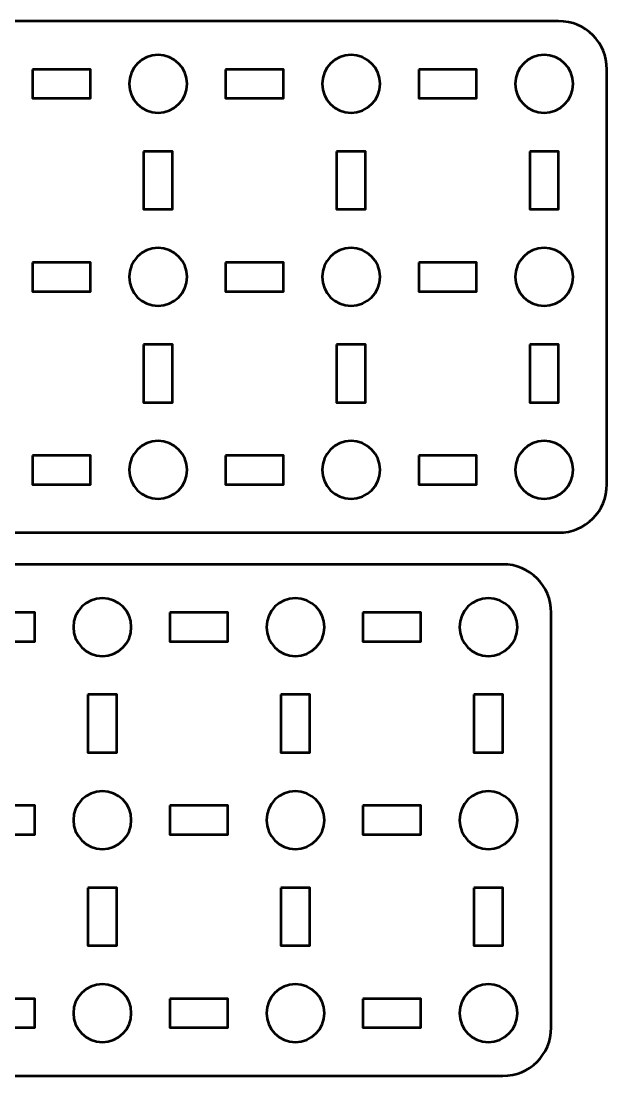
# Model space of a CAD drawing. Header units: centimetres. Extents: x -64.7 to 31.2, y -38.5 to 7.
# Drawn here: x -58.92 to -52.85, y -23.13 to -12.2 of the extents above; entities that cross this region are included whole.
import ezdxf

# ---------------------------------------------------------------- set-up
doc = ezdxf.new("R2010")
doc.units = ezdxf.units.CM
doc.header["$MEASUREMENT"] = 0
doc.layers.add('Layer 1', color=7, linetype='Continuous')

msp = doc.modelspace()

# ---------------------------------------------------------------- linework, layer by layer
at = {"layer": 'Layer 1', "lineweight": 53}
for points, knots in [([(-61.64995, -12.19998), (-61.64995, -12.19998), (-53.35005, -12.19998), (-53.35005, -12.19998), (-53.35005, -12.19998), (-53.07305, -12.19998), (-52.84995, -12.42307), (-52.84995, -12.70007), (-52.84995, -12.70007), (-52.84995, -12.70007), (-52.84995, -16.99993), (-52.84995, -16.99993), (-52.84995, -16.99993), (-52.84995, -17.27707), (-53.07305, -17.50003), (-53.35005, -17.50003), (-53.35005, -17.50003), (-53.35005, -17.50003), (-61.64995, -17.50003), (-61.64995, -17.50003), (-61.64995, -17.50003), (-61.92695, -17.50003), (-62.15005, -17.27707), (-62.15005, -16.99993), (-62.15005, -16.99993), (-62.15005, -16.99993), (-62.15005, -12.70007), (-62.15005, -12.70007), (-62.15005, -12.70007), (-62.15005, -12.42307), (-61.92695, -12.19998), (-61.64995, -12.19998)], [0, 0, 0, 0, 0.125, 0.125, 0.125, 0.125, 0.25, 0.25, 0.25, 0.25, 0.375, 0.375, 0.375, 0.375, 0.5, 0.5, 0.5, 0.5, 0.625, 0.625, 0.625, 0.625, 0.75, 0.75, 0.75, 0.75, 0.875, 0.875, 0.875, 0.875, 1, 1, 1, 1]), ([(-57.20002, -12.85001), (-57.20002, -13.01578), (-57.33436, -13.15001), (-57.50001, -13.15001), (-57.50001, -13.15001), (-57.66564, -13.15001), (-57.80002, -13.01578), (-57.80002, -12.85001), (-57.80002, -12.85001), (-57.80002, -12.68434), (-57.66564, -12.55), (-57.50001, -12.55), (-57.50001, -12.55), (-57.33436, -12.55), (-57.20002, -12.68434), (-57.20002, -12.85001)], [0, 0, 0, 0, 0.25, 0.25, 0.25, 0.25, 0.5, 0.5, 0.5, 0.5, 0.75, 0.75, 0.75, 0.75, 1, 1, 1, 1]), ([(-55.20005, -12.85001), (-55.20005, -13.01578), (-55.33429, -13.15001), (-55.50006, -13.15001), (-55.50006, -13.15001), (-55.66572, -13.15001), (-55.80006, -13.01578), (-55.80006, -12.85001), (-55.80006, -12.85001), (-55.80006, -12.68434), (-55.66572, -12.55), (-55.50006, -12.55), (-55.50006, -12.55), (-55.33429, -12.55), (-55.20005, -12.68434), (-55.20005, -12.85001)], [0, 0, 0, 0, 0.25, 0.25, 0.25, 0.25, 0.5, 0.5, 0.5, 0.5, 0.75, 0.75, 0.75, 0.75, 1, 1, 1, 1]), ([(-53.19998, -12.85001), (-53.19998, -13.01578), (-53.33435, -13.15001), (-53.49998, -13.15001), (-53.49998, -13.15001), (-53.66575, -13.15001), (-53.79998, -13.01578), (-53.79998, -12.85001), (-53.79998, -12.85001), (-53.79998, -12.68434), (-53.66575, -12.55), (-53.49998, -12.55), (-53.49998, -12.55), (-53.33435, -12.55), (-53.19998, -12.68434), (-53.19998, -12.85001)], [0, 0, 0, 0, 0.25, 0.25, 0.25, 0.25, 0.5, 0.5, 0.5, 0.5, 0.75, 0.75, 0.75, 0.75, 1, 1, 1, 1]), ([(-58.80004, -12.70007), (-58.80004, -12.70007), (-58.20003, -12.70007), (-58.20003, -12.70007), (-58.20003, -12.70007), (-58.20003, -12.70007), (-58.20003, -13.00008), (-58.20003, -13.00008), (-58.20003, -13.00008), (-58.20003, -13.00008), (-58.80004, -13.00008), (-58.80004, -13.00008), (-58.80004, -13.00008), (-58.80004, -13.00008), (-58.80004, -12.70007), (-58.80004, -12.70007)], [0, 0, 0, 0, 0.25, 0.25, 0.25, 0.25, 0.5, 0.5, 0.5, 0.5, 0.75, 0.75, 0.75, 0.75, 1, 1, 1, 1]), ([(-56.79997, -12.70007), (-56.79997, -12.70007), (-56.19997, -12.70007), (-56.19997, -12.70007), (-56.19997, -12.70007), (-56.19997, -12.70007), (-56.19997, -13.00008), (-56.19997, -13.00008), (-56.19997, -13.00008), (-56.19997, -13.00008), (-56.79997, -13.00008), (-56.79997, -13.00008), (-56.79997, -13.00008), (-56.79997, -13.00008), (-56.79997, -12.70007), (-56.79997, -12.70007)], [0, 0, 0, 0, 0.25, 0.25, 0.25, 0.25, 0.5, 0.5, 0.5, 0.5, 0.75, 0.75, 0.75, 0.75, 1, 1, 1, 1]), ([(-54.8, -12.70007), (-54.8, -12.70007), (-54.2, -12.70007), (-54.2, -12.70007), (-54.2, -12.70007), (-54.2, -12.70007), (-54.2, -13.00008), (-54.2, -13.00008), (-54.2, -13.00008), (-54.2, -13.00008), (-54.8, -13.00008), (-54.8, -13.00008), (-54.8, -13.00008), (-54.8, -13.00008), (-54.8, -12.70007), (-54.8, -12.70007)], [0, 0, 0, 0, 0.25, 0.25, 0.25, 0.25, 0.5, 0.5, 0.5, 0.5, 0.75, 0.75, 0.75, 0.75, 1, 1, 1, 1]), ([(-57.65009, -13.55002), (-57.65009, -13.55002), (-57.35009, -13.55002), (-57.35009, -13.55002), (-57.35009, -13.55002), (-57.35009, -13.55002), (-57.35009, -14.15003), (-57.35009, -14.15003), (-57.35009, -14.15003), (-57.35009, -14.15003), (-57.65009, -14.15003), (-57.65009, -14.15003), (-57.65009, -14.15003), (-57.65009, -14.15003), (-57.65009, -13.55002), (-57.65009, -13.55002)], [0, 0, 0, 0, 0.25, 0.25, 0.25, 0.25, 0.5, 0.5, 0.5, 0.5, 0.75, 0.75, 0.75, 0.75, 1, 1, 1, 1]), ([(-55.64999, -13.55002), (-55.64999, -13.55002), (-55.34998, -13.55002), (-55.34998, -13.55002), (-55.34998, -13.55002), (-55.34998, -13.55002), (-55.34998, -14.15003), (-55.34998, -14.15003), (-55.34998, -14.15003), (-55.34998, -14.15003), (-55.64999, -14.15003), (-55.64999, -14.15003), (-55.64999, -14.15003), (-55.64999, -14.15003), (-55.64999, -13.55002), (-55.64999, -13.55002)], [0, 0, 0, 0, 0.25, 0.25, 0.25, 0.25, 0.5, 0.5, 0.5, 0.5, 0.75, 0.75, 0.75, 0.75, 1, 1, 1, 1]), ([(-53.65005, -13.55002), (-53.65005, -13.55002), (-53.35005, -13.55002), (-53.35005, -13.55002), (-53.35005, -13.55002), (-53.35005, -13.55002), (-53.35005, -14.15003), (-53.35005, -14.15003), (-53.35005, -14.15003), (-53.35005, -14.15003), (-53.65005, -14.15003), (-53.65005, -14.15003), (-53.65005, -14.15003), (-53.65005, -14.15003), (-53.65005, -13.55002), (-53.65005, -13.55002)], [0, 0, 0, 0, 0.25, 0.25, 0.25, 0.25, 0.5, 0.5, 0.5, 0.5, 0.75, 0.75, 0.75, 0.75, 1, 1, 1, 1]), ([(-57.20002, -14.85008), (-57.20002, -15.01571), (-57.33436, -15.15008), (-57.50001, -15.15008), (-57.50001, -15.15008), (-57.66564, -15.15008), (-57.80002, -15.01571), (-57.80002, -14.85008), (-57.80002, -14.85008), (-57.80002, -14.68431), (-57.66564, -14.55008), (-57.50001, -14.55008), (-57.50001, -14.55008), (-57.33436, -14.55008), (-57.20002, -14.68431), (-57.20002, -14.85008)], [0, 0, 0, 0, 0.25, 0.25, 0.25, 0.25, 0.5, 0.5, 0.5, 0.5, 0.75, 0.75, 0.75, 0.75, 1, 1, 1, 1]), ([(-55.20005, -14.85008), (-55.20005, -15.01571), (-55.33429, -15.15008), (-55.50006, -15.15008), (-55.50006, -15.15008), (-55.66572, -15.15008), (-55.80006, -15.01571), (-55.80006, -14.85008), (-55.80006, -14.85008), (-55.80006, -14.68431), (-55.66572, -14.55008), (-55.50006, -14.55008), (-55.50006, -14.55008), (-55.33429, -14.55008), (-55.20005, -14.68431), (-55.20005, -14.85008)], [0, 0, 0, 0, 0.25, 0.25, 0.25, 0.25, 0.5, 0.5, 0.5, 0.5, 0.75, 0.75, 0.75, 0.75, 1, 1, 1, 1]), ([(-53.19998, -14.85008), (-53.19998, -15.01571), (-53.33435, -15.15008), (-53.49998, -15.15008), (-53.49998, -15.15008), (-53.66575, -15.15008), (-53.79998, -15.01571), (-53.79998, -14.85008), (-53.79998, -14.85008), (-53.79998, -14.68431), (-53.66575, -14.55008), (-53.49998, -14.55008), (-53.49998, -14.55008), (-53.33435, -14.55008), (-53.19998, -14.68431), (-53.19998, -14.85008)], [0, 0, 0, 0, 0.25, 0.25, 0.25, 0.25, 0.5, 0.5, 0.5, 0.5, 0.75, 0.75, 0.75, 0.75, 1, 1, 1, 1]), ([(-58.80004, -14.70001), (-58.80004, -14.70001), (-58.20003, -14.70001), (-58.20003, -14.70001), (-58.20003, -14.70001), (-58.20003, -14.70001), (-58.20003, -15.00001), (-58.20003, -15.00001), (-58.20003, -15.00001), (-58.20003, -15.00001), (-58.80004, -15.00001), (-58.80004, -15.00001), (-58.80004, -15.00001), (-58.80004, -15.00001), (-58.80004, -14.70001), (-58.80004, -14.70001)], [0, 0, 0, 0, 0.25, 0.25, 0.25, 0.25, 0.5, 0.5, 0.5, 0.5, 0.75, 0.75, 0.75, 0.75, 1, 1, 1, 1]), ([(-56.79997, -14.70001), (-56.79997, -14.70001), (-56.19997, -14.70001), (-56.19997, -14.70001), (-56.19997, -14.70001), (-56.19997, -14.70001), (-56.19997, -15.00001), (-56.19997, -15.00001), (-56.19997, -15.00001), (-56.19997, -15.00001), (-56.79997, -15.00001), (-56.79997, -15.00001), (-56.79997, -15.00001), (-56.79997, -15.00001), (-56.79997, -14.70001), (-56.79997, -14.70001)], [0, 0, 0, 0, 0.25, 0.25, 0.25, 0.25, 0.5, 0.5, 0.5, 0.5, 0.75, 0.75, 0.75, 0.75, 1, 1, 1, 1]), ([(-54.8, -14.70001), (-54.8, -14.70001), (-54.2, -14.70001), (-54.2, -14.70001), (-54.2, -14.70001), (-54.2, -14.70001), (-54.2, -15.00001), (-54.2, -15.00001), (-54.2, -15.00001), (-54.2, -15.00001), (-54.8, -15.00001), (-54.8, -15.00001), (-54.8, -15.00001), (-54.8, -15.00001), (-54.8, -14.70001), (-54.8, -14.70001)], [0, 0, 0, 0, 0.25, 0.25, 0.25, 0.25, 0.5, 0.5, 0.5, 0.5, 0.75, 0.75, 0.75, 0.75, 1, 1, 1, 1]), ([(-57.65009, -15.54999), (-57.65009, -15.54999), (-57.35009, -15.54999), (-57.35009, -15.54999), (-57.35009, -15.54999), (-57.35009, -15.54999), (-57.35009, -16.14999), (-57.35009, -16.14999), (-57.35009, -16.14999), (-57.35009, -16.14999), (-57.65009, -16.14999), (-57.65009, -16.14999), (-57.65009, -16.14999), (-57.65009, -16.14999), (-57.65009, -15.54999), (-57.65009, -15.54999)], [0, 0, 0, 0, 0.25, 0.25, 0.25, 0.25, 0.5, 0.5, 0.5, 0.5, 0.75, 0.75, 0.75, 0.75, 1, 1, 1, 1]), ([(-55.64999, -15.54999), (-55.64999, -15.54999), (-55.34998, -15.54999), (-55.34998, -15.54999), (-55.34998, -15.54999), (-55.34998, -15.54999), (-55.34998, -16.14999), (-55.34998, -16.14999), (-55.34998, -16.14999), (-55.34998, -16.14999), (-55.64999, -16.14999), (-55.64999, -16.14999), (-55.64999, -16.14999), (-55.64999, -16.14999), (-55.64999, -15.54999), (-55.64999, -15.54999)], [0, 0, 0, 0, 0.25, 0.25, 0.25, 0.25, 0.5, 0.5, 0.5, 0.5, 0.75, 0.75, 0.75, 0.75, 1, 1, 1, 1]), ([(-53.65005, -15.54999), (-53.65005, -15.54999), (-53.35005, -15.54999), (-53.35005, -15.54999), (-53.35005, -15.54999), (-53.35005, -15.54999), (-53.35005, -16.14999), (-53.35005, -16.14999), (-53.35005, -16.14999), (-53.35005, -16.14999), (-53.65005, -16.14999), (-53.65005, -16.14999), (-53.65005, -16.14999), (-53.65005, -16.14999), (-53.65005, -15.54999), (-53.65005, -15.54999)], [0, 0, 0, 0, 0.25, 0.25, 0.25, 0.25, 0.5, 0.5, 0.5, 0.5, 0.75, 0.75, 0.75, 0.75, 1, 1, 1, 1]), ([(-57.20002, -16.85001), (-57.20002, -17.01567), (-57.33436, -17.15), (-57.50001, -17.15), (-57.50001, -17.15), (-57.66564, -17.15), (-57.80002, -17.01567), (-57.80002, -16.85001), (-57.80002, -16.85001), (-57.80002, -16.68438), (-57.66564, -16.55001), (-57.50001, -16.55001), (-57.50001, -16.55001), (-57.33436, -16.55001), (-57.20002, -16.68438), (-57.20002, -16.85001)], [0, 0, 0, 0, 0.25, 0.25, 0.25, 0.25, 0.5, 0.5, 0.5, 0.5, 0.75, 0.75, 0.75, 0.75, 1, 1, 1, 1]), ([(-55.20005, -16.85001), (-55.20005, -17.01567), (-55.33429, -17.15), (-55.50006, -17.15), (-55.50006, -17.15), (-55.66572, -17.15), (-55.80006, -17.01567), (-55.80006, -16.85001), (-55.80006, -16.85001), (-55.80006, -16.68438), (-55.66572, -16.55001), (-55.50006, -16.55001), (-55.50006, -16.55001), (-55.33429, -16.55001), (-55.20005, -16.68438), (-55.20005, -16.85001)], [0, 0, 0, 0, 0.25, 0.25, 0.25, 0.25, 0.5, 0.5, 0.5, 0.5, 0.75, 0.75, 0.75, 0.75, 1, 1, 1, 1]), ([(-53.19998, -16.85001), (-53.19998, -17.01567), (-53.33435, -17.15), (-53.49998, -17.15), (-53.49998, -17.15), (-53.66575, -17.15), (-53.79998, -17.01567), (-53.79998, -16.85001), (-53.79998, -16.85001), (-53.79998, -16.68438), (-53.66575, -16.55001), (-53.49998, -16.55001), (-53.49998, -16.55001), (-53.33435, -16.55001), (-53.19998, -16.68438), (-53.19998, -16.85001)], [0, 0, 0, 0, 0.25, 0.25, 0.25, 0.25, 0.5, 0.5, 0.5, 0.5, 0.75, 0.75, 0.75, 0.75, 1, 1, 1, 1]), ([(-58.80004, -16.69994), (-58.80004, -16.69994), (-58.20003, -16.69994), (-58.20003, -16.69994), (-58.20003, -16.69994), (-58.20003, -16.69994), (-58.20003, -16.99993), (-58.20003, -16.99993), (-58.20003, -16.99993), (-58.20003, -16.99993), (-58.80004, -16.99993), (-58.80004, -16.99993), (-58.80004, -16.99993), (-58.80004, -16.99993), (-58.80004, -16.69994), (-58.80004, -16.69994)], [0, 0, 0, 0, 0.25, 0.25, 0.25, 0.25, 0.5, 0.5, 0.5, 0.5, 0.75, 0.75, 0.75, 0.75, 1, 1, 1, 1]), ([(-56.79997, -16.69994), (-56.79997, -16.69994), (-56.19997, -16.69994), (-56.19997, -16.69994), (-56.19997, -16.69994), (-56.19997, -16.69994), (-56.19997, -16.99993), (-56.19997, -16.99993), (-56.19997, -16.99993), (-56.19997, -16.99993), (-56.79997, -16.99993), (-56.79997, -16.99993), (-56.79997, -16.99993), (-56.79997, -16.99993), (-56.79997, -16.69994), (-56.79997, -16.69994)], [0, 0, 0, 0, 0.25, 0.25, 0.25, 0.25, 0.5, 0.5, 0.5, 0.5, 0.75, 0.75, 0.75, 0.75, 1, 1, 1, 1]), ([(-54.8, -16.69994), (-54.8, -16.69994), (-54.2, -16.69994), (-54.2, -16.69994), (-54.2, -16.69994), (-54.2, -16.69994), (-54.2, -16.99993), (-54.2, -16.99993), (-54.2, -16.99993), (-54.2, -16.99993), (-54.8, -16.99993), (-54.8, -16.99993), (-54.8, -16.99993), (-54.8, -16.99993), (-54.8, -16.69994), (-54.8, -16.69994)], [0, 0, 0, 0, 0.25, 0.25, 0.25, 0.25, 0.5, 0.5, 0.5, 0.5, 0.75, 0.75, 0.75, 0.75, 1, 1, 1, 1]), ([(-64.22699, -17.82848), (-64.22699, -17.82848), (-53.92701, -17.82848), (-53.92701, -17.82848), (-53.92701, -17.82848), (-53.65001, -17.82848), (-53.42705, -18.05157), (-53.42705, -18.32857), (-53.42705, -18.32857), (-53.42705, -18.32857), (-53.42705, -22.62844), (-53.42705, -22.62844), (-53.42705, -22.62844), (-53.42705, -22.90558), (-53.65001, -23.12854), (-53.92701, -23.12854), (-53.92701, -23.12854), (-53.92701, -23.12854), (-64.22699, -23.12854), (-64.22699, -23.12854), (-64.22699, -23.12854), (-64.50399, -23.12854), (-64.72709, -22.90558), (-64.72709, -22.62844), (-64.72709, -22.62844), (-64.72709, -22.62844), (-64.72709, -18.32857), (-64.72709, -18.32857), (-64.72709, -18.32857), (-64.72709, -18.05157), (-64.50399, -17.82848), (-64.22699, -17.82848)], [0, 0, 0, 0, 0.125, 0.125, 0.125, 0.125, 0.25, 0.25, 0.25, 0.25, 0.375, 0.375, 0.375, 0.375, 0.5, 0.5, 0.5, 0.5, 0.625, 0.625, 0.625, 0.625, 0.75, 0.75, 0.75, 0.75, 0.875, 0.875, 0.875, 0.875, 1, 1, 1, 1]), ([(-57.77708, -18.47851), (-57.77708, -18.64428), (-57.91132, -18.77851), (-58.07709, -18.77851), (-58.07709, -18.77851), (-58.24275, -18.77851), (-58.37709, -18.64428), (-58.37709, -18.47851), (-58.37709, -18.47851), (-58.37709, -18.31284), (-58.24275, -18.1785), (-58.07709, -18.1785), (-58.07709, -18.1785), (-57.91132, -18.1785), (-57.77708, -18.31284), (-57.77708, -18.47851)], [0, 0, 0, 0, 0.25, 0.25, 0.25, 0.25, 0.5, 0.5, 0.5, 0.5, 0.75, 0.75, 0.75, 0.75, 1, 1, 1, 1]), ([(-55.77701, -18.47851), (-55.77701, -18.64428), (-55.91138, -18.77851), (-56.07701, -18.77851), (-56.07701, -18.77851), (-56.24278, -18.77851), (-56.37701, -18.64428), (-56.37701, -18.47851), (-56.37701, -18.47851), (-56.37701, -18.31284), (-56.24278, -18.1785), (-56.07701, -18.1785), (-56.07701, -18.1785), (-55.91138, -18.1785), (-55.77701, -18.31284), (-55.77701, -18.47851)], [0, 0, 0, 0, 0.25, 0.25, 0.25, 0.25, 0.5, 0.5, 0.5, 0.5, 0.75, 0.75, 0.75, 0.75, 1, 1, 1, 1]), ([(-53.77708, -18.47851), (-53.77708, -18.64428), (-53.91142, -18.77851), (-54.07704, -18.77851), (-54.07704, -18.77851), (-54.24271, -18.77851), (-54.37705, -18.64428), (-54.37705, -18.47851), (-54.37705, -18.47851), (-54.37705, -18.31284), (-54.24271, -18.1785), (-54.07704, -18.1785), (-54.07704, -18.1785), (-53.91142, -18.1785), (-53.77708, -18.31284), (-53.77708, -18.47851)], [0, 0, 0, 0, 0.25, 0.25, 0.25, 0.25, 0.5, 0.5, 0.5, 0.5, 0.75, 0.75, 0.75, 0.75, 1, 1, 1, 1]), ([(-59.377, -18.32857), (-59.377, -18.32857), (-58.777, -18.32857), (-58.777, -18.32857), (-58.777, -18.32857), (-58.777, -18.32857), (-58.777, -18.62858), (-58.777, -18.62858), (-58.777, -18.62858), (-58.777, -18.62858), (-59.377, -18.62858), (-59.377, -18.62858), (-59.377, -18.62858), (-59.377, -18.62858), (-59.377, -18.32857), (-59.377, -18.32857)], [0, 0, 0, 0, 0.25, 0.25, 0.25, 0.25, 0.5, 0.5, 0.5, 0.5, 0.75, 0.75, 0.75, 0.75, 1, 1, 1, 1]), ([(-57.37703, -18.32857), (-57.37703, -18.32857), (-56.77703, -18.32857), (-56.77703, -18.32857), (-56.77703, -18.32857), (-56.77703, -18.32857), (-56.77703, -18.62858), (-56.77703, -18.62858), (-56.77703, -18.62858), (-56.77703, -18.62858), (-57.37703, -18.62858), (-57.37703, -18.62858), (-57.37703, -18.62858), (-57.37703, -18.62858), (-57.37703, -18.32857), (-57.37703, -18.32857)], [0, 0, 0, 0, 0.25, 0.25, 0.25, 0.25, 0.5, 0.5, 0.5, 0.5, 0.75, 0.75, 0.75, 0.75, 1, 1, 1, 1]), ([(-55.3771, -18.32857), (-55.3771, -18.32857), (-54.7771, -18.32857), (-54.7771, -18.32857), (-54.7771, -18.32857), (-54.7771, -18.32857), (-54.7771, -18.62858), (-54.7771, -18.62858), (-54.7771, -18.62858), (-54.7771, -18.62858), (-55.3771, -18.62858), (-55.3771, -18.62858), (-55.3771, -18.62858), (-55.3771, -18.62858), (-55.3771, -18.32857), (-55.3771, -18.32857)], [0, 0, 0, 0, 0.25, 0.25, 0.25, 0.25, 0.5, 0.5, 0.5, 0.5, 0.75, 0.75, 0.75, 0.75, 1, 1, 1, 1]), ([(-58.22702, -19.17852), (-58.22702, -19.17852), (-57.92701, -19.17852), (-57.92701, -19.17852), (-57.92701, -19.17852), (-57.92701, -19.17852), (-57.92701, -19.77853), (-57.92701, -19.77853), (-57.92701, -19.77853), (-57.92701, -19.77853), (-58.22702, -19.77853), (-58.22702, -19.77853), (-58.22702, -19.77853), (-58.22702, -19.77853), (-58.22702, -19.17852), (-58.22702, -19.17852)], [0, 0, 0, 0, 0.25, 0.25, 0.25, 0.25, 0.5, 0.5, 0.5, 0.5, 0.75, 0.75, 0.75, 0.75, 1, 1, 1, 1]), ([(-56.22708, -19.17852), (-56.22708, -19.17852), (-55.92708, -19.17852), (-55.92708, -19.17852), (-55.92708, -19.17852), (-55.92708, -19.17852), (-55.92708, -19.77853), (-55.92708, -19.77853), (-55.92708, -19.77853), (-55.92708, -19.77853), (-56.22708, -19.77853), (-56.22708, -19.77853), (-56.22708, -19.77853), (-56.22708, -19.77853), (-56.22708, -19.17852), (-56.22708, -19.17852)], [0, 0, 0, 0, 0.25, 0.25, 0.25, 0.25, 0.5, 0.5, 0.5, 0.5, 0.75, 0.75, 0.75, 0.75, 1, 1, 1, 1]), ([(-54.22698, -19.17852), (-54.22698, -19.17852), (-53.92697, -19.17852), (-53.92697, -19.17852), (-53.92697, -19.17852), (-53.92697, -19.17852), (-53.92697, -19.77853), (-53.92697, -19.77853), (-53.92697, -19.77853), (-53.92697, -19.77853), (-54.22698, -19.77853), (-54.22698, -19.77853), (-54.22698, -19.77853), (-54.22698, -19.77853), (-54.22698, -19.17852), (-54.22698, -19.17852)], [0, 0, 0, 0, 0.25, 0.25, 0.25, 0.25, 0.5, 0.5, 0.5, 0.5, 0.75, 0.75, 0.75, 0.75, 1, 1, 1, 1]), ([(-57.77708, -20.47858), (-57.77708, -20.64421), (-57.91132, -20.77858), (-58.07709, -20.77858), (-58.07709, -20.77858), (-58.24275, -20.77858), (-58.37709, -20.64421), (-58.37709, -20.47858), (-58.37709, -20.47858), (-58.37709, -20.31281), (-58.24275, -20.17858), (-58.07709, -20.17858), (-58.07709, -20.17858), (-57.91132, -20.17858), (-57.77708, -20.31281), (-57.77708, -20.47858)], [0, 0, 0, 0, 0.25, 0.25, 0.25, 0.25, 0.5, 0.5, 0.5, 0.5, 0.75, 0.75, 0.75, 0.75, 1, 1, 1, 1]), ([(-55.77701, -20.47858), (-55.77701, -20.64421), (-55.91138, -20.77858), (-56.07701, -20.77858), (-56.07701, -20.77858), (-56.24278, -20.77858), (-56.37701, -20.64421), (-56.37701, -20.47858), (-56.37701, -20.47858), (-56.37701, -20.31281), (-56.24278, -20.17858), (-56.07701, -20.17858), (-56.07701, -20.17858), (-55.91138, -20.17858), (-55.77701, -20.31281), (-55.77701, -20.47858)], [0, 0, 0, 0, 0.25, 0.25, 0.25, 0.25, 0.5, 0.5, 0.5, 0.5, 0.75, 0.75, 0.75, 0.75, 1, 1, 1, 1]), ([(-53.77708, -20.47858), (-53.77708, -20.64421), (-53.91142, -20.77858), (-54.07704, -20.77858), (-54.07704, -20.77858), (-54.24271, -20.77858), (-54.37705, -20.64421), (-54.37705, -20.47858), (-54.37705, -20.47858), (-54.37705, -20.31281), (-54.24271, -20.17858), (-54.07704, -20.17858), (-54.07704, -20.17858), (-53.91142, -20.17858), (-53.77708, -20.31281), (-53.77708, -20.47858)], [0, 0, 0, 0, 0.25, 0.25, 0.25, 0.25, 0.5, 0.5, 0.5, 0.5, 0.75, 0.75, 0.75, 0.75, 1, 1, 1, 1]), ([(-59.377, -20.32851), (-59.377, -20.32851), (-58.777, -20.32851), (-58.777, -20.32851), (-58.777, -20.32851), (-58.777, -20.32851), (-58.777, -20.62851), (-58.777, -20.62851), (-58.777, -20.62851), (-58.777, -20.62851), (-59.377, -20.62851), (-59.377, -20.62851), (-59.377, -20.62851), (-59.377, -20.62851), (-59.377, -20.32851), (-59.377, -20.32851)], [0, 0, 0, 0, 0.25, 0.25, 0.25, 0.25, 0.5, 0.5, 0.5, 0.5, 0.75, 0.75, 0.75, 0.75, 1, 1, 1, 1]), ([(-57.37703, -20.32851), (-57.37703, -20.32851), (-56.77703, -20.32851), (-56.77703, -20.32851), (-56.77703, -20.32851), (-56.77703, -20.32851), (-56.77703, -20.62851), (-56.77703, -20.62851), (-56.77703, -20.62851), (-56.77703, -20.62851), (-57.37703, -20.62851), (-57.37703, -20.62851), (-57.37703, -20.62851), (-57.37703, -20.62851), (-57.37703, -20.32851), (-57.37703, -20.32851)], [0, 0, 0, 0, 0.25, 0.25, 0.25, 0.25, 0.5, 0.5, 0.5, 0.5, 0.75, 0.75, 0.75, 0.75, 1, 1, 1, 1]), ([(-55.3771, -20.32851), (-55.3771, -20.32851), (-54.7771, -20.32851), (-54.7771, -20.32851), (-54.7771, -20.32851), (-54.7771, -20.32851), (-54.7771, -20.62851), (-54.7771, -20.62851), (-54.7771, -20.62851), (-54.7771, -20.62851), (-55.3771, -20.62851), (-55.3771, -20.62851), (-55.3771, -20.62851), (-55.3771, -20.62851), (-55.3771, -20.32851), (-55.3771, -20.32851)], [0, 0, 0, 0, 0.25, 0.25, 0.25, 0.25, 0.5, 0.5, 0.5, 0.5, 0.75, 0.75, 0.75, 0.75, 1, 1, 1, 1]), ([(-58.22702, -21.17849), (-58.22702, -21.17849), (-57.92701, -21.17849), (-57.92701, -21.17849), (-57.92701, -21.17849), (-57.92701, -21.17849), (-57.92701, -21.77849), (-57.92701, -21.77849), (-57.92701, -21.77849), (-57.92701, -21.77849), (-58.22702, -21.77849), (-58.22702, -21.77849), (-58.22702, -21.77849), (-58.22702, -21.77849), (-58.22702, -21.17849), (-58.22702, -21.17849)], [0, 0, 0, 0, 0.25, 0.25, 0.25, 0.25, 0.5, 0.5, 0.5, 0.5, 0.75, 0.75, 0.75, 0.75, 1, 1, 1, 1]), ([(-56.22708, -21.17849), (-56.22708, -21.17849), (-55.92708, -21.17849), (-55.92708, -21.17849), (-55.92708, -21.17849), (-55.92708, -21.17849), (-55.92708, -21.77849), (-55.92708, -21.77849), (-55.92708, -21.77849), (-55.92708, -21.77849), (-56.22708, -21.77849), (-56.22708, -21.77849), (-56.22708, -21.77849), (-56.22708, -21.77849), (-56.22708, -21.17849), (-56.22708, -21.17849)], [0, 0, 0, 0, 0.25, 0.25, 0.25, 0.25, 0.5, 0.5, 0.5, 0.5, 0.75, 0.75, 0.75, 0.75, 1, 1, 1, 1]), ([(-54.22698, -21.17849), (-54.22698, -21.17849), (-53.92697, -21.17849), (-53.92697, -21.17849), (-53.92697, -21.17849), (-53.92697, -21.17849), (-53.92697, -21.77849), (-53.92697, -21.77849), (-53.92697, -21.77849), (-53.92697, -21.77849), (-54.22698, -21.77849), (-54.22698, -21.77849), (-54.22698, -21.77849), (-54.22698, -21.77849), (-54.22698, -21.17849), (-54.22698, -21.17849)], [0, 0, 0, 0, 0.25, 0.25, 0.25, 0.25, 0.5, 0.5, 0.5, 0.5, 0.75, 0.75, 0.75, 0.75, 1, 1, 1, 1]), ([(-57.77708, -22.47851), (-57.77708, -22.64418), (-57.91132, -22.77851), (-58.07709, -22.77851), (-58.07709, -22.77851), (-58.24275, -22.77851), (-58.37709, -22.64418), (-58.37709, -22.47851), (-58.37709, -22.47851), (-58.37709, -22.31288), (-58.24275, -22.17851), (-58.07709, -22.17851), (-58.07709, -22.17851), (-57.91132, -22.17851), (-57.77708, -22.31288), (-57.77708, -22.47851)], [0, 0, 0, 0, 0.25, 0.25, 0.25, 0.25, 0.5, 0.5, 0.5, 0.5, 0.75, 0.75, 0.75, 0.75, 1, 1, 1, 1]), ([(-55.77701, -22.47851), (-55.77701, -22.64418), (-55.91138, -22.77851), (-56.07701, -22.77851), (-56.07701, -22.77851), (-56.24278, -22.77851), (-56.37701, -22.64418), (-56.37701, -22.47851), (-56.37701, -22.47851), (-56.37701, -22.31288), (-56.24278, -22.17851), (-56.07701, -22.17851), (-56.07701, -22.17851), (-55.91138, -22.17851), (-55.77701, -22.31288), (-55.77701, -22.47851)], [0, 0, 0, 0, 0.25, 0.25, 0.25, 0.25, 0.5, 0.5, 0.5, 0.5, 0.75, 0.75, 0.75, 0.75, 1, 1, 1, 1]), ([(-53.77708, -22.47851), (-53.77708, -22.64418), (-53.91142, -22.77851), (-54.07704, -22.77851), (-54.07704, -22.77851), (-54.24271, -22.77851), (-54.37705, -22.64418), (-54.37705, -22.47851), (-54.37705, -22.47851), (-54.37705, -22.31288), (-54.24271, -22.17851), (-54.07704, -22.17851), (-54.07704, -22.17851), (-53.91142, -22.17851), (-53.77708, -22.31288), (-53.77708, -22.47851)], [0, 0, 0, 0, 0.25, 0.25, 0.25, 0.25, 0.5, 0.5, 0.5, 0.5, 0.75, 0.75, 0.75, 0.75, 1, 1, 1, 1]), ([(-59.377, -22.32844), (-59.377, -22.32844), (-58.777, -22.32844), (-58.777, -22.32844), (-58.777, -22.32844), (-58.777, -22.32844), (-58.777, -22.62844), (-58.777, -22.62844), (-58.777, -22.62844), (-58.777, -22.62844), (-59.377, -22.62844), (-59.377, -22.62844), (-59.377, -22.62844), (-59.377, -22.62844), (-59.377, -22.32844), (-59.377, -22.32844)], [0, 0, 0, 0, 0.25, 0.25, 0.25, 0.25, 0.5, 0.5, 0.5, 0.5, 0.75, 0.75, 0.75, 0.75, 1, 1, 1, 1]), ([(-57.37703, -22.32844), (-57.37703, -22.32844), (-56.77703, -22.32844), (-56.77703, -22.32844), (-56.77703, -22.32844), (-56.77703, -22.32844), (-56.77703, -22.62844), (-56.77703, -22.62844), (-56.77703, -22.62844), (-56.77703, -22.62844), (-57.37703, -22.62844), (-57.37703, -22.62844), (-57.37703, -22.62844), (-57.37703, -22.62844), (-57.37703, -22.32844), (-57.37703, -22.32844)], [0, 0, 0, 0, 0.25, 0.25, 0.25, 0.25, 0.5, 0.5, 0.5, 0.5, 0.75, 0.75, 0.75, 0.75, 1, 1, 1, 1]), ([(-55.3771, -22.32844), (-55.3771, -22.32844), (-54.7771, -22.32844), (-54.7771, -22.32844), (-54.7771, -22.32844), (-54.7771, -22.32844), (-54.7771, -22.62844), (-54.7771, -22.62844), (-54.7771, -22.62844), (-54.7771, -22.62844), (-55.3771, -22.62844), (-55.3771, -22.62844), (-55.3771, -22.62844), (-55.3771, -22.62844), (-55.3771, -22.32844), (-55.3771, -22.32844)], [0, 0, 0, 0, 0.25, 0.25, 0.25, 0.25, 0.5, 0.5, 0.5, 0.5, 0.75, 0.75, 0.75, 0.75, 1, 1, 1, 1])]:
    msp.add_open_spline(points, degree=3, knots=knots, dxfattribs=at)

doc.saveas('drawing.dxf')
